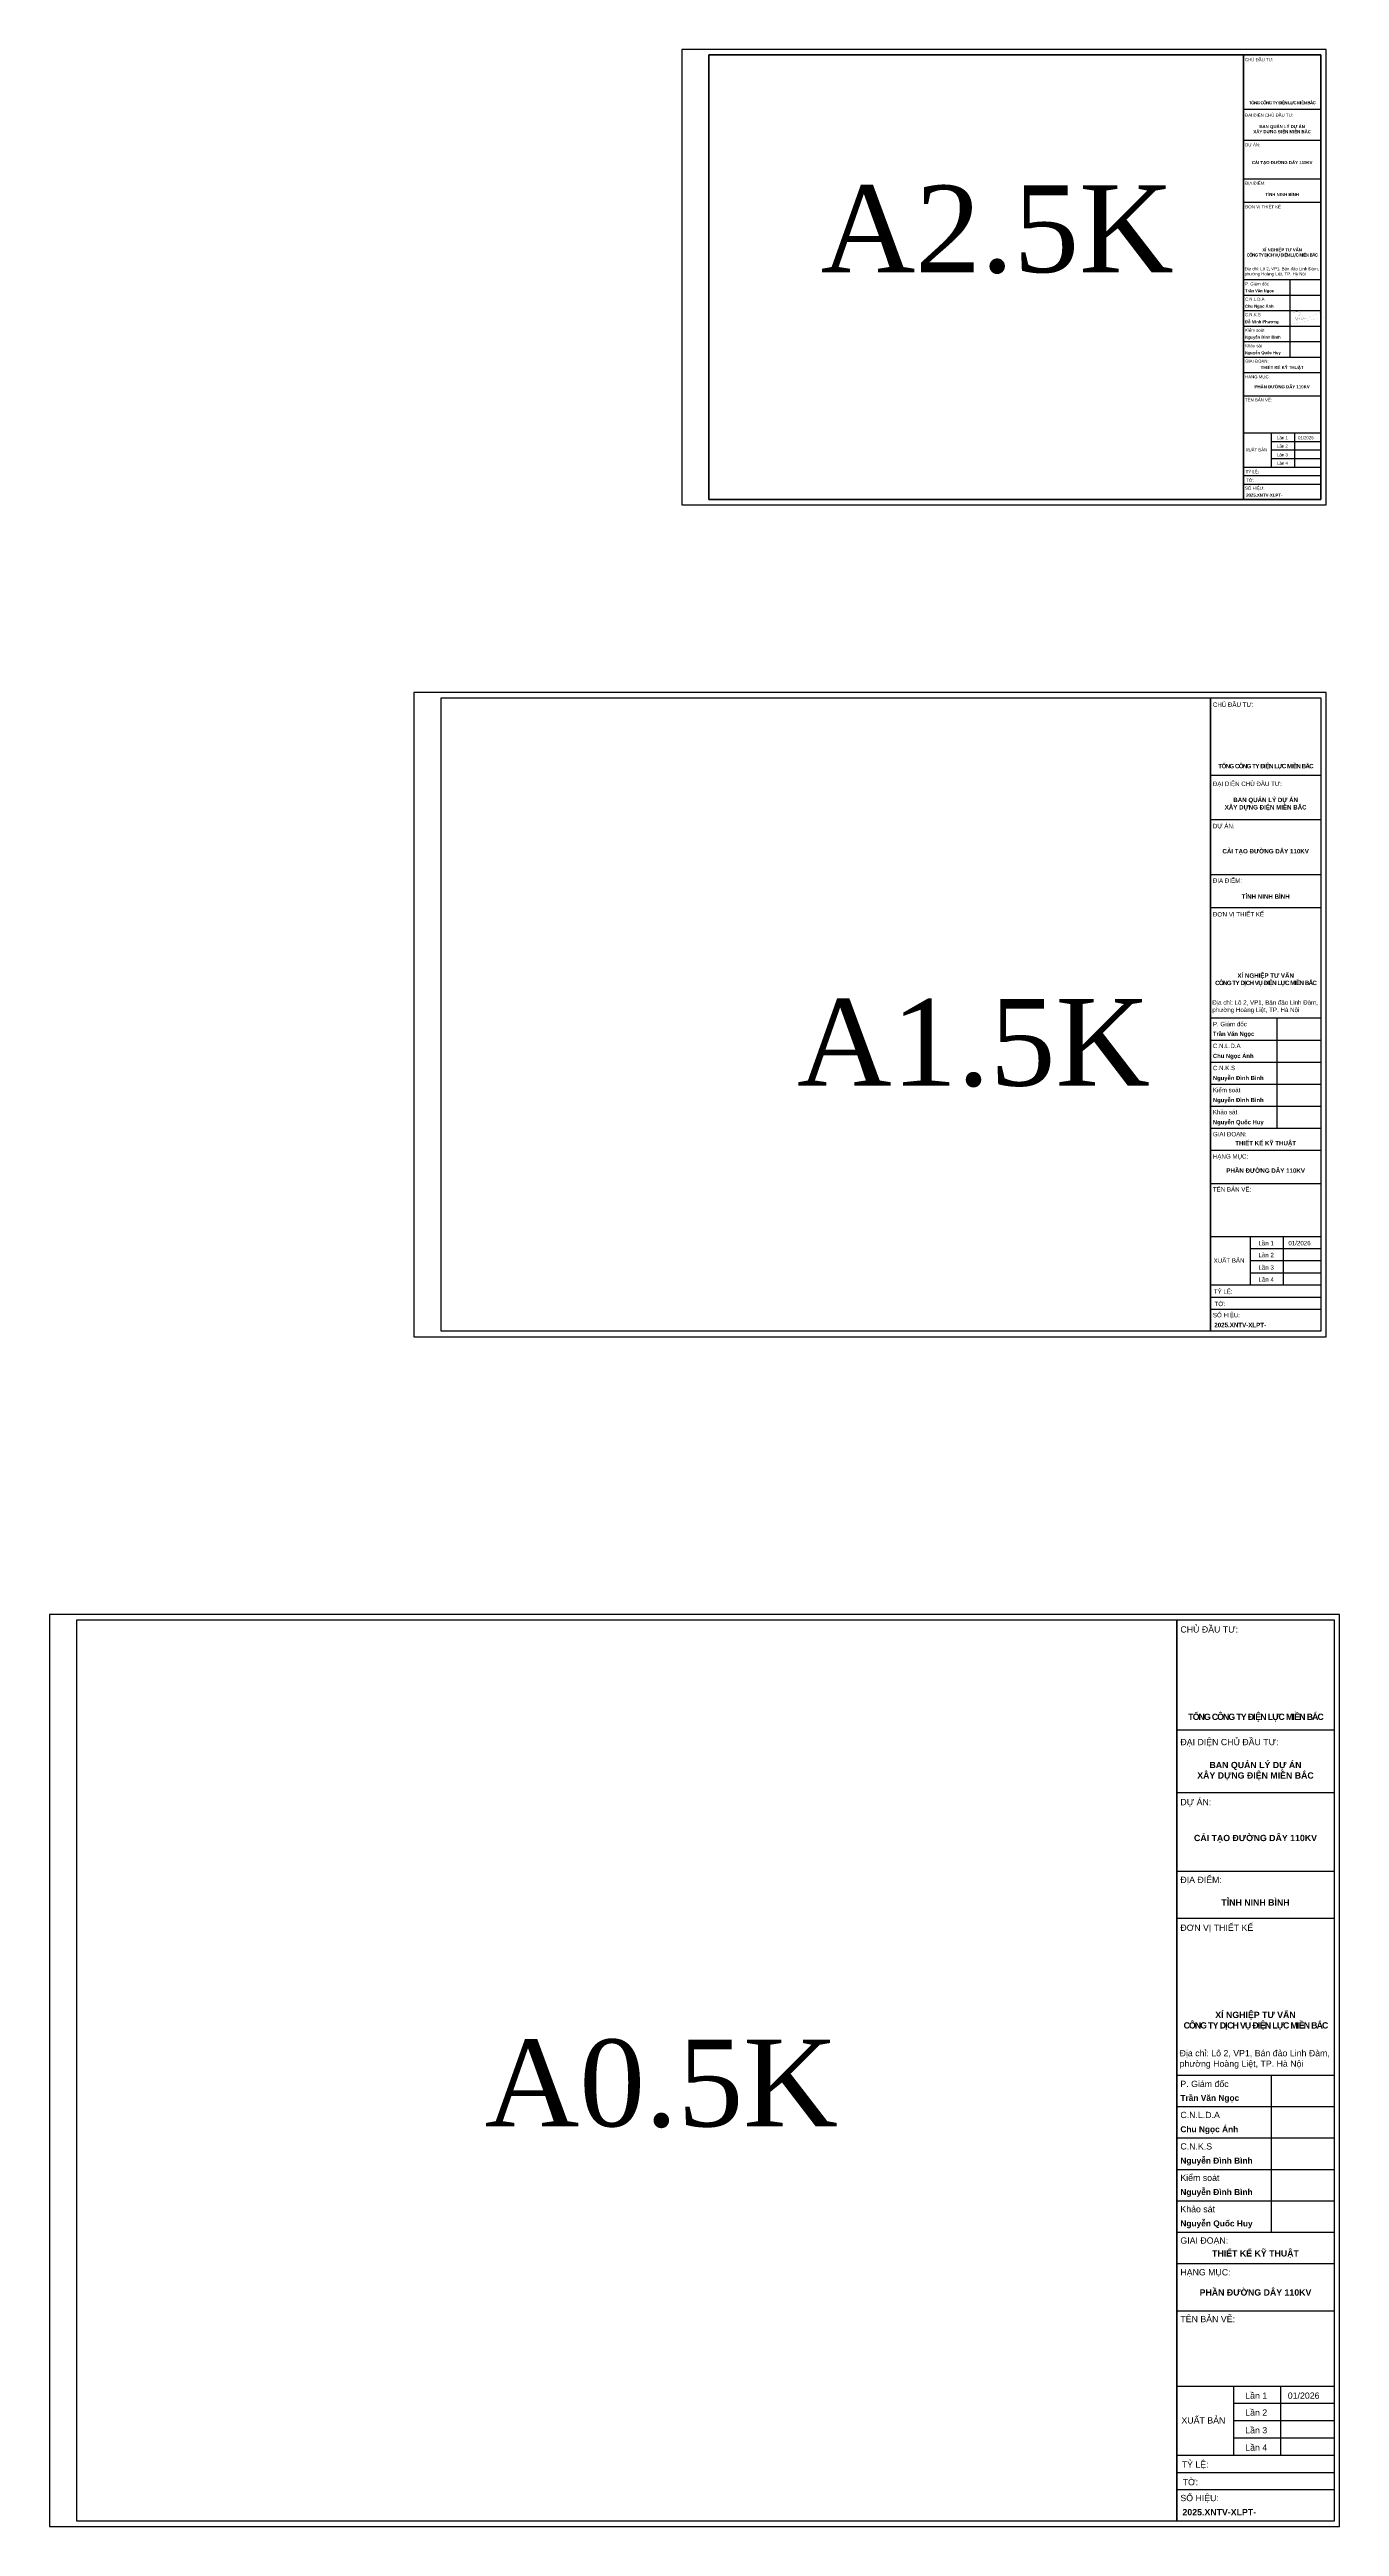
# Model space of a CAD drawing. Header units: feet. Extents: x 74374 to 92081, y 43964 to 65389.
# Drawn here: x 77357 to 83302, y 43964 to 55385 of the extents above; entities that cross this region are included whole.
import ezdxf
from ezdxf.enums import TextEntityAlignment as Align

# ---------------------------------------------------------------- set-up
doc = ezdxf.new("R2010")
doc.units = ezdxf.units.FT
doc.header["$MEASUREMENT"] = 0
for name, color, linetype in [('12-khung ten', 12, 'Continuous'), ('7-Text khung ten', 7, 'Continuous'), ('HoKhoan', 20, 'Continuous'), ('Khung', 7, 'Continuous'), ('KHUNG-TEN', 7, 'Continuous'), ('PDM', 5, 'Continuous')]:
    doc.layers.add(name, color=color, linetype=linetype)
doc.styles.add('Arial-Bold', font='arialbd.ttf')
doc.styles.add('PEC_TIMENEW', font='times.ttf')
doc.styles.add('Style-Arial', font='arial.ttf')

# ---------------------------------------------------------------- blocks, each defined once
blk = doc.blocks.new('A$C2718f49c')
at = {"layer": 'PDM', "color": 0, "const_width": 3.24}
for points in [[(-380, -218), (-251, -192), (-123, -166), (5, -140), (133, -114), (261, -87), (390, -61), (550, -27), (646, -6), (773, 21), (901, 49), (1029, 77), (1157, 105), (1284, 134), (1412, 162), (1540, 191), (1667, 220), (1795, 248)], [(-94, 518), (-93, 518), (-83, 525), (-69, 531), (-54, 536), (-43, 539), (-25, 544), (-11, 547), (2, 550), (14, 552), (26, 554), (38, 556), (49, 557), (67, 558), (73, 558), (84, 559), (97, 559), (109, 559), (121, 558), (134, 558), (147, 557), (159, 556), (172, 555), (185, 554), (199, 552), (212, 551), (228, 549), (238, 548), (251, 546), (264, 543), (277, 540), (289, 536), (300, 531), (312, 522), (319, 515), (327, 504), (333, 493), (337, 479), (338, 468), (337, 455), (334, 442), (331, 433), (324, 419), (317, 408), (310, 397), (302, 388), (293, 378), (286, 372), (274, 361), (264, 353), (254, 346), (243, 339), (233, 332), (222, 325), (211, 318), (200, 312), (188, 305), (178, 299), (167, 292), (156, 285), (145, 279), (134, 273), (123, 267), (112, 261), (101, 255), (89, 250), (78, 245), (66, 240), (54, 236)], [(21, 514), (0, 0)], [(105, 478), (86, 33)], [(91, 157), (94, 165), (96, 173), (98, 178), (100, 182), (102, 188), (104, 193), (107, 198), (109, 203), (110, 205), (112, 207), (113, 208), (114, 210), (115, 211), (116, 211), (117, 211), (118, 211), (118, 211), (119, 210), (120, 208), (120, 206), (121, 204), (121, 202), (121, 200), (122, 197), (122, 191), (122, 184), (123, 172), (123, 156), (124, 141), (124, 127), (125, 113), (125, 107), (125, 100), (125, 94), (125, 88), (126, 83), (126, 77), (126, 72), (126, 68), (127, 63), (127, 59), (127, 56), (128, 53), (128, 50), (128, 48), (129, 47), (129, 46), (129, 45), (130, 46), (130, 47), (131, 48), (131, 50), (132, 53), (132, 56), (133, 60), (134, 64), (134, 69), (135, 74), (135, 79), (136, 84), (137, 90), (138, 102), (139, 114)], [(154, 177), (156, 182), (158, 187), (159, 190), (160, 192), (161, 194), (162, 196), (163, 197), (164, 198), (164, 198), (165, 199), (165, 199), (166, 198), (166, 198), (167, 197), (167, 195), (167, 194), (167, 192), (167, 190), (168, 188), (168, 185), (168, 182), (168, 180), (168, 174), (167, 168), (167, 155), (167, 148), (167, 142), (167, 140), (167, 137), (167, 134), (167, 132), (167, 127), (167, 123), (168, 115), (168, 111), (167, 106), (167, 104), (167, 101), (167, 98), (166, 96), (166, 90), (165, 84), (165, 82), (165, 79), (165, 77), (165, 75), (166, 73), (166, 73), (167, 72), (167, 72), (168, 71), (169, 71), (170, 71), (170, 71), (171, 72), (173, 73), (176, 74), (178, 75), (180, 77), (182, 79), (183, 81), (185, 82), (186, 84), (187, 86), (191, 94), (192, 98), (196, 107), (199, 115), (202, 123), (204, 132), (207, 141), (209, 150), (210, 159), (212, 167), (214, 176), (216, 194)], [(216, 194), (216, 189), (216, 185), (215, 180), (215, 175), (215, 170), (214, 166), (214, 161), (214, 156), (214, 152), (214, 147), (214, 143), (214, 138), (214, 134), (214, 129), (215, 125), (215, 121), (215, 117), (216, 112), (216, 108), (217, 103), (217, 98), (218, 92), (218, 87), (220, 83), (222, 80), (227, 80), (231, 82), (235, 87), (237, 90), (239, 95), (241, 99), (242, 103), (244, 107), (246, 111), (248, 116), (249, 120), (251, 124), (252, 129), (254, 133), (255, 137), (257, 142), (258, 146), (260, 151), (261, 155), (263, 160), (264, 164), (265, 168)], [(270, 202), (270, 186), (270, 178), (270, 170), (270, 162), (270, 153), (270, 148), (271, 141), (271, 135), (271, 131), (271, 127), (272, 124), (272, 120), (272, 116), (272, 111), (272, 107), (272, 99), (272, 96), (272, 94), (272, 91), (272, 89), (272, 88), (272, 87), (272, 86), (273, 85), (273, 85), (273, 84), (274, 84), (274, 83), (275, 83), (275, 83), (276, 84), (277, 84), (277, 84), (278, 85), (280, 86), (282, 88), (284, 91), (285, 92), (286, 93), (287, 95), (288, 97), (289, 98), (290, 102), (292, 106), (295, 112), (298, 119), (301, 126), (304, 133), (307, 140), (310, 148), (312, 156), (314, 163), (316, 171), (317, 178), (319, 186), (321, 201)], [(321, 201), (321, 184), (321, 168), (321, 154), (320, 137), (320, 129), (320, 121), (321, 112), (321, 104), (322, 98), (323, 94), (323, 90), (324, 88), (324, 87), (325, 86), (326, 85), (326, 85), (327, 85), (328, 85), (328, 85), (329, 86), (330, 87), (332, 89), (334, 92), (336, 96), (338, 100), (340, 105), (342, 110), (344, 116), (346, 122), (351, 133), (355, 147), (357, 151), (359, 156), (360, 161), (362, 166), (365, 175), (368, 183), (371, 190), (373, 198), (376, 204), (378, 211), (382, 223)], [(378, 210), (377, 203), (376, 196), (375, 188), (374, 181), (373, 175), (372, 168), (371, 161), (370, 153), (369, 147), (369, 141), (368, 134), (368, 126), (368, 122), (370, 111), (372, 104), (374, 98), (376, 96), (379, 95), (382, 97), (385, 101), (388, 106), (391, 113), (394, 121), (398, 129), (401, 139), (404, 149), (407, 158), (410, 168), (413, 178), (416, 189), (417, 195), (420, 202), (422, 208), (423, 215), (425, 221)], [(425, 221), (424, 199), (422, 178), (421, 158), (420, 141), (420, 133), (420, 126), (420, 120), (420, 115), (421, 111), (422, 108), (423, 106), (424, 106), (426, 107), (428, 109), (430, 112), (432, 117), (434, 122), (437, 128), (440, 135), (443, 143), (449, 160), (456, 180), (470, 222)], [(470, 222), (467, 197), (465, 185), (464, 173), (462, 162), (461, 152), (460, 142), (460, 134), (460, 127), (460, 120), (460, 118), (461, 116), (461, 114), (462, 112), (463, 111), (464, 111), (465, 111), (466, 111), (467, 112), (469, 113), (470, 114), (472, 117), (476, 123), (480, 129), (488, 143), (494, 156), (499, 169), (504, 182), (508, 195), (515, 221)], [(515, 221), (514, 207), (512, 194), (511, 181), (511, 169), (510, 164), (510, 159), (510, 155), (510, 152), (511, 149), (511, 147), (511, 145), (512, 144), (513, 144), (514, 145), (515, 147), (517, 150), (518, 153), (520, 156), (521, 161), (523, 165), (527, 176), (531, 188), (536, 201), (540, 214)], [(545, 288), (540, 201), (558, 161), (602, 136), (625, 136), (666, 147), (705, 161), (744, 175), (783, 189), (822, 204), (860, 219), (898, 234), (936, 249), (974, 265), (1011, 280), (1048, 296), (1086, 312), (1122, 328), (1159, 344), (1196, 360), (1232, 376), (1269, 393), (1305, 409), (1341, 426), (1377, 442), (1414, 459), (1450, 475), (1486, 492), (1522, 509)]]:
    blk.add_lwpolyline(points, dxfattribs=at)

msp = doc.modelspace()

# ---------------------------------------------------------------- linework, layer by layer
for p, q in [((82859.11448, 55109.83342), (83216.25733, 55109.83342)), ((82859.11448, 54966.97628), (83216.25733, 54966.97628)), ((82859.11448, 54788.40485), (83216.25733, 54788.40485)), ((82859.11448, 54681.26199), (83216.25733, 54681.26199)), ((83073.40019, 54324.11914), (83073.40019, 53966.97628)), ((82859.11448, 53895.54771), (83216.25733, 53895.54771)), ((82859.11448, 53788.40485), (83216.25733, 53788.40485)), ((82859.11448, 53616.97628), (83216.25733, 53616.97628)), ((82987.68591, 53577.69056), (83216.25733, 53577.69056)), ((82859.11448, 53459.83342), (83216.25733, 53459.83342)), ((82987.68591, 53538.40485), (83216.25733, 53538.40485)), ((82987.68591, 53499.11914), (83216.25733, 53499.11914)), ((82859.11448, 53420.54771), (83216.25733, 53420.54771)), ((82859.11448, 53381.26199), (83216.25733, 53381.26199)), ((82707.54653, 52038.81909), (83216.25733, 52038.81909)), ((82707.54653, 51835.33477), (83216.25733, 51835.33477)), ((82707.54653, 51580.97937), (83216.25733, 51580.97937)), ((82707.54653, 51428.36613), (83216.25733, 51428.36613)), ((83012.77301, 50919.65533), (83012.77301, 50410.94453)), ((82707.54653, 50309.20237), (83216.25733, 50309.20237)), ((82707.54653, 50156.58913), (83216.25733, 50156.58913)), ((82707.54653, 49912.40794), (83216.25733, 49912.40794)), ((82890.68242, 49856.44975), (83216.25733, 49856.44975)), ((82890.68242, 49800.49156), (83216.25733, 49800.49156)), ((82707.54653, 49688.57519), (83216.25733, 49688.57519)), ((82890.68242, 49744.53338), (83216.25733, 49744.53338)), ((82707.54653, 49632.617), (83216.25733, 49632.617)), ((82707.54653, 49576.65881), (83216.25733, 49576.65881)), ((82553.06686, 47637.29315), (83276.93445, 47637.29315)), ((82553.06686, 47347.74612), (83276.93445, 47347.74612)), ((82553.06686, 46985.81232), (83276.93445, 46985.81232)), ((82553.06686, 46768.65204), (83276.93445, 46768.65204)), ((82987.38742, 46044.78444), (82987.38742, 45320.91685)), ((82553.06686, 45176.14333), (83276.93445, 45176.14333)), ((82553.06686, 44958.98305), (83276.93445, 44958.98305)), ((82553.06686, 44611.5266), (83276.93445, 44611.5266)), ((82813.65919, 44531.90117), (83276.93445, 44531.90117)), ((82813.65919, 44452.27573), (83276.93445, 44452.27573)), ((82813.65919, 44372.6503), (83276.93445, 44372.6503)), ((82553.06686, 44293.02486), (83276.93445, 44293.02486)), ((82553.06686, 44213.39943), (83276.93445, 44213.39943)), ((82553.06686, 44133.77399), (83276.93445, 44133.77399))]:
    msp.add_line(p, q)
for points in [[(82987.68591, 53616.97628), (82987.68591, 53459.83342)], [(83094.82876, 53616.97628), (83094.82876, 53459.83342)], [(82890.68242, 49912.40794), (82890.68242, 49688.57519)], [(83043.29566, 49912.40794), (83043.29566, 49688.57519)], [(82813.65919, 44611.5266), (82813.65919, 44293.02486)], [(83030.81947, 44611.5266), (83030.81947, 44293.02486)]]:
    msp.add_lwpolyline(points)
at = {"layer": '12-khung ten', "color": 7}
for points in [[(83216.25733, 55359.83342), (80396.25733, 55359.83342), (80396.25733, 53309.83342), (83216.25733, 53309.83342)], [(82859.11448, 55359.83342), (83216.25733, 55359.83342), (83216.25733, 53309.83342), (82859.11448, 53309.83342)], [(79161.25733, 52394.91665), (83216.25733, 52394.91665), (83216.25733, 49474.91665), (79161.25733, 49474.91665)], [(79161.25733, 52394.91665), (82707.54653, 52394.91665), (82707.54653, 49474.91665), (79161.25733, 49474.91665)], [(82707.54653, 52394.91665), (83216.25733, 52394.91665), (83216.25733, 49474.91665), (82707.54653, 49474.91665)], [(82553.06686, 48144.00047), (83276.93445, 48144.00047), (83276.93445, 43989.00047), (82553.06686, 43989.00047)]]:
    msp.add_lwpolyline(points, close=True, dxfattribs=at)
at = {"layer": 'DEFPOINTS', "color": 4}
for points in [[(80271.25733, 55384.83342), (80271.25733, 53284.83342), (83241.25733, 53284.83342), (83241.25733, 55384.83342)], [(79036.25733, 49449.91665), (83241.25733, 49449.91665), (83241.25733, 52419.91665), (79036.25733, 52419.91665)], [(77356.93445, 43964.00047), (83301.93445, 43964.00047), (83301.93445, 48169.00047), (77356.93445, 48169.00047)]]:
    msp.add_lwpolyline(points, close=True, dxfattribs=at)
at = {"layer": 'DEFPOINTS'}
for points in [[(80396.25733, 55359.83342), (82859.11448, 55359.83342), (82859.11448, 53309.83342), (80396.25733, 53309.83342)], [(79161.25733, 52394.91665), (82707.54653, 52394.91665), (82707.54653, 49474.91665), (79161.25733, 49474.91665)], [(77481.93445, 48144.00047), (82553.06686, 48144.00047), (82553.06686, 43989.00047), (77481.93445, 43989.00047)]]:
    msp.add_lwpolyline(points, close=True, dxfattribs=at)
at = {"layer": 'KHUNG-TEN', "color": 7}
for p, q in [((82859.11448, 54324.11914), (83216.25733, 54324.11914)), ((82859.11448, 54252.69056), (83216.25733, 54252.69056)), ((82859.11448, 54181.26199), (83216.25733, 54181.26199)), ((82859.11448, 54109.83342), (83216.25733, 54109.83342)), ((82859.11448, 54038.40485), (83216.25733, 54038.40485)), ((82859.11448, 53966.97628), (83216.25733, 53966.97628)), ((82707.54653, 50919.65533), (83216.25733, 50919.65533)), ((82707.54653, 50817.91317), (83216.25733, 50817.91317)), ((82707.54653, 50716.17101), (83216.25733, 50716.17101)), ((82707.54653, 50614.42885), (83216.25733, 50614.42885)), ((82707.54653, 50512.68669), (83216.25733, 50512.68669)), ((82707.54653, 50410.94453), (83216.25733, 50410.94453)), ((82553.06686, 46044.78444), (83276.93445, 46044.78444)), ((82553.06686, 45900.01092), (83276.93445, 45900.01092)), ((82553.06686, 45755.2374), (83276.93445, 45755.2374)), ((82553.06686, 45610.46389), (83276.93445, 45610.46389)), ((82553.06686, 45465.69037), (83276.93445, 45465.69037)), ((82553.06686, 45320.91685), (83276.93445, 45320.91685))]:
    msp.add_line(p, q, dxfattribs=at)

# ---------------------------------------------------------------- block references
at = {"layer": 'HoKhoan', "xscale": 0.07629997408177906, "yscale": 0.07629997408177906, "zscale": 0.07629997408177906}
msp.add_blockref('A$C2718f49c', (83097.30872, 54132.86809), dxfattribs=at)

# ---------------------------------------------------------------- texts
at = {"layer": '7-Text khung ten'}
for s, height, style, p in [('CHỦ ĐẦU TƯ:', 14.2857143, 'Style-Arial', (82866.89701, 55331.05788)), ('ĐẠI DIỆN CHỦ ĐẦU TƯ:', 14.2857143, 'Style-Arial', (82866.89701, 55074.82067)), ('DỰ ÁN:', 14.285714, 'Style-Arial', (82866.89701, 54938.20074)), ('ĐỊA ĐIỂM:', 14.285714, 'Style-Arial', (82866.89701, 54761.44373)), ('ĐƠN VỊ THIẾT KẾ', 14.2857143, 'Style-Arial', (82866.89701, 54652.48645)), ('Trần Văn Ngọc', 13.5714286, 'Arial-Bold', (82866.89701, 54265.77037)), ('P. Giám đốc', 14.2857143, 'Style-Arial', (82866.89701, 54297.15802)), ('Đỗ Minh Phương', 13.5714286, 'Arial-Bold', (82866.89701, 54122.91323)), ('Chu Ngọc Ánh', 13.5714286, 'Arial-Bold', (82866.89701, 54194.3418)), ('C.N.L.D.A', 14.285714, 'Style-Arial', (82866.89701, 54226.48466)), ('C.N.K.S', 14.285714, 'Style-Arial', (82866.89701, 54155.05609)), ('Nguyễn Đình Bình', 13.5714286, 'Arial-Bold', (82866.89701, 54051.48466)), ('Kiểm soát', 14.285714, 'Style-Arial', (82866.89701, 54083.62752)), ('Khảo sát', 14.285714, 'Style-Arial', (82866.89701, 54012.19894)), ('GIAI ĐOẠN:', 14.285714, 'Style-Arial', (82866.89701, 53940.77037)), ('Nguyễn Quốc Huy', 13.5714286, 'Arial-Bold', (82866.89701, 53980.05609)), ('HẠNG MỤC:', 14.285714, 'Style-Arial', (82866.89701, 53868.58659)), ('TÊN BẢN VẼ:', 14.2857143, 'Style-Arial', (82866.89701, 53762.19894)), ('Lần 1', 14.285714, 'Style-Arial', (83014.33614, 53587.94585)), ('Lần 2', 14.285714, 'Style-Arial', (83014.33614, 53549.39767)), ('01/2026', 14.285714, 'Style-Arial', (83111.12377, 53587.94585)), ('XUẤT BẢN', 14.285714, 'Style-Arial', (82869.34961, 53531.67428)), ('TỶ LỆ:', 14.285714, 'Style-Arial', (82869.84588, 53431.2797)), ('Lần 3', 14.285714, 'Style-Arial', (83014.33614, 53509.25095)), ('Lần 4', 14.285714, 'Style-Arial', (83014.33614, 53469.96524)), ('SỐ HIỆU:', 14.285714, 'Style-Arial', (82866.89701, 53355.05609)), ('2025.XNTV-XLPT-', 14.2857143, 'Arial-Bold', (82871.6212, 53322.91323)), ('TỜ:', 14.285714, 'Style-Arial', (82872.14838, 53391.20858)), ('CHỦ ĐẦU TƯ:', 20.3484321, 'Style-Arial', (82718.63189, 52353.92905)), ('ĐẠI DIỆN CHỦ ĐẦU TƯ:', 20.3484321, 'Style-Arial', (82718.63189, 51988.94728)), ('DỰ ÁN:', 20.348432, 'Style-Arial', (82718.63189, 51794.34717)), ('ĐỊA ĐIỂM:', 20.348432, 'Style-Arial', (82718.63189, 51542.57621)), ('ĐƠN VỊ THIẾT KẾ', 20.3484321, 'Style-Arial', (82718.63189, 51387.37853)), ('Trần Văn Ngọc', 19.3310105, 'Arial-Bold', (82718.63189, 50836.54392)), ('P. Giám đốc', 20.3484321, 'Style-Arial', (82718.63189, 50881.25217)), ('Chu Ngọc Ánh', 19.3310105, 'Arial-Bold', (82718.63189, 50734.80176)), ('C.N.L.D.A', 20.348432, 'Style-Arial', (82718.63189, 50780.58573)), ('C.N.K.S', 20.348432, 'Style-Arial', (82718.63189, 50678.84357)), ('Nguyễn Đình Bình', 19.3310105, 'Arial-Bold', (82718.63189, 50633.0596)), ('Kiểm soát', 20.348432, 'Style-Arial', (82718.63189, 50577.10141)), ('Nguyễn Đình Bình', 19.3310105, 'Arial-Bold', (82718.63189, 50531.31744)), ('Khảo sát', 20.348432, 'Style-Arial', (82718.63189, 50475.35925)), ('GIAI ĐOẠN:', 20.348432, 'Style-Arial', (82718.63189, 50373.61709)), ('Nguyễn Quốc Huy', 19.3310105, 'Arial-Bold', (82718.63189, 50429.57528)), ('HẠNG MỤC:', 20.348432, 'Style-Arial', (82718.63189, 50270.79921)), ('TÊN BẢN VẼ:', 20.3484321, 'Style-Arial', (82718.63189, 50119.26169)), ('XUẤT BẢN', 20.348432, 'Style-Arial', (82722.12536, 49790.90461)), ('Lần 1', 20.348432, 'Style-Arial', (82928.64275, 49871.05728)), ('Lần 2', 20.348432, 'Style-Arial', (82928.64275, 49816.14963)), ('01/2026', 20.348432, 'Style-Arial', (83066.50611, 49871.05728)), ('Lần 3', 20.348432, 'Style-Arial', (82928.64275, 49758.96503)), ('Lần 4', 20.348432, 'Style-Arial', (82928.64275, 49703.00685)), ('TỶ LỆ:', 20.348432, 'Style-Arial', (82722.83224, 49647.90355)), ('TỜ:', 20.348432, 'Style-Arial', (82726.11189, 49590.82663)), ('SỐ HIỆU:', 20.348432, 'Style-Arial', (82718.63189, 49539.33138)), ('2025.XNTV-XLPT-', 20.3484321, 'Arial-Bold', (82725.36098, 49493.5474)), ('CHỦ ĐẦU TƯ:', 28.9547038, 'Style-Arial', (82568.84072, 48085.67736)), ('ĐẠI DIỆN CHỦ ĐẦU TƯ:', 28.9547038, 'Style-Arial', (82568.84072, 47566.32829)), ('DỰ ÁN:', 28.954704, 'Style-Arial', (82568.84072, 47289.42301)), ('ĐỊA ĐIỂM:', 28.954704, 'Style-Arial', (82568.84072, 46931.16673)), ('ĐƠN VỊ THIẾT KẾ', 28.9547038, 'Style-Arial', (82568.84072, 46710.32893)), ('Trần Văn Ngọc', 27.5069686, 'Arial-Bold', (82568.84072, 45926.52146)), ('P. Giám đốc', 28.9547038, 'Style-Arial', (82568.84072, 45990.13886)), ('Chu Ngọc Ánh', 27.5069686, 'Arial-Bold', (82568.84072, 45781.74794)), ('C.N.L.D.A', 28.954704, 'Style-Arial', (82568.84072, 45846.89603)), ('C.N.K.S', 28.954704, 'Style-Arial', (82568.84072, 45702.12251)), ('Nguyễn Đình Bình', 27.5069686, 'Arial-Bold', (82568.84072, 45636.97443)), ('Kiểm soát', 28.954704, 'Style-Arial', (82568.84072, 45557.34899)), ('Nguyễn Đình Bình', 27.5069686, 'Arial-Bold', (82568.84072, 45492.20091)), ('Nguyễn Quốc Huy', 27.5069686, 'Arial-Bold', (82568.84072, 45347.42739)), ('Khảo sát', 28.954704, 'Style-Arial', (82568.84072, 45412.57547)), ('GIAI ĐOẠN:', 28.954704, 'Style-Arial', (82568.84072, 45267.80195)), ('HẠNG MỤC:', 28.954704, 'Style-Arial', (82568.84072, 45121.49774)), ('TÊN BẢN VẼ:', 28.9547038, 'Style-Arial', (82568.84072, 44905.86815)), ('Lần 1', 28.954704, 'Style-Arial', (82867.67467, 44552.68688)), ('01/2026', 28.954704, 'Style-Arial', (83063.84666, 44552.68688)), ('XUẤT BẢN', 28.954704, 'Style-Arial', (82573.81173, 44438.63402)), ('Lần 2', 28.954704, 'Style-Arial', (82867.67467, 44474.5563)), ('Lần 3', 28.954704, 'Style-Arial', (82867.67467, 44393.18575)), ('Lần 4', 28.954704, 'Style-Arial', (82867.67467, 44313.56032)), ('TỶ LỆ:', 28.954704, 'Style-Arial', (82574.81759, 44235.15134)), ('SỐ HIỆU:', 28.954704, 'Style-Arial', (82568.84072, 44080.65909)), ('TỜ:', 28.954704, 'Style-Arial', (82579.48435, 44153.93401)), ('2025.XNTV-XLPT-', 28.9547038, 'Arial-Bold', (82578.41585, 44015.51101))]:
    msp.add_text(s, height=height, dxfattribs=dict(at, style=style)).set_placement(p)
for s, insert, char_height, width, attachment_point, style in [('{\\fArial|b1|i0|c163|p34;\\T0.85;TỔNG CÔNG TY ĐIỆN LỰC MIỀN BẮC}', (83037.68591, 55137.51747), 14.2857143, 357.1428571, 5, 'Arial-Bold'), ('BAN QUẢN LÝ DỰ ÁN \\PXÂY DỰNG ĐIỆN MIỀN BẮC', (83037.68591, 55016.00173), 14.2857143, 357.1428571, 5, 'Arial-Bold'), ('CẢI TẠO ĐƯỜNG DÂY 110KV ', (83037.68591, 54861.88673), 14.2857143, 357.1428571, 5, 'Arial-Bold'), ('{\\fArial|b1|i0|c163|p34;TỈNH }NINH BÌNH', (83037.68591, 54716.97071), 14.2857143, 357.1428571, 5, 'Arial-Bold'), ('Địa chỉ: Lô 2, VP1, Bán đảo Linh Đàm, phường Hoàng Liệt, TP. Hà Nội', (82865.08673, 54381.31033), 14.2857143, 357.1428571, 1, 'Style-Arial'), ('{\\fArial|b1|i0|c163|p34;XÍ NGHIỆP TƯ VẤN\\P\\T0.85;CÔNG TY DỊCH VỤ ĐIỆN LỰC MIỀN BẮC}', (83037.68591, 54447.50973), 14.2857143, 357.1428571, 5, 'Arial-Bold'), ('THIẾT KẾ KỸ THUẬT', (83037.68591, 53916.89807), 14.2857143, 357.1428571, 5, 'Arial-Bold'), ('{\\fArial|b1|i0|c163|p34;PHẦN }ĐƯỜNG DÂY 110KV', (83037.68591, 53829.74387), 14.2857143, 357.1428571, 5, 'Arial-Bold'), ('{\\fArial|b1|i0|c163|p34;\\T0.85;TỔNG CÔNG TY ĐIỆN LỰC MIỀN BẮC}', (82961.90193, 52078.25198), 20.3484321, 508.7108014, 5, 'Arial-Bold'), ('BAN QUẢN LÝ DỰ ÁN \\PXÂY DỰNG ĐIỆN MIỀN BẮC', (82961.90193, 51905.16615), 20.3484321, 508.7108014, 5, 'Arial-Bold'), ('CẢI TẠO ĐƯỜNG DÂY 110KV ', (82961.90193, 51685.64624), 20.3484321, 508.7108014, 5, 'Arial-Bold'), ('{\\fArial|b1|i0|c163|p34;TỈNH }NINH BÌNH', (82961.90193, 51479.22928), 20.3484321, 508.7108014, 5, 'Arial-Bold'), ('{\\fArial|b1|i0|c163|p34;XÍ NGHIỆP TƯ VẤN\\P\\T0.85;CÔNG TY DỊCH VỤ ĐIỆN LỰC MIỀN BẮC}', (82961.90193, 51095.41168), 20.3484321, 508.7108014, 5, 'Arial-Bold'), ('Địa chỉ: Lô 2, VP1, Bán đảo Linh Đàm, phường Hoàng Liệt, TP. Hà Nội', (82716.05335, 51001.11791), 20.3484321, 508.7108014, 1, 'Style-Arial'), ('THIẾT KẾ KỸ THUẬT', (82961.90193, 50339.61361), 20.3484321, 508.7108014, 5, 'Arial-Bold'), ('{\\fArial|b1|i0|c163|p34;PHẦN }ĐƯỜNG DÂY 110KV', (82961.90193, 50215.47202), 20.3484321, 508.7108014, 5, 'Arial-Bold'), ('{\\fArial|b1|i0|c163|p34;\\T0.85;TỔNG CÔNG TY ĐIỆN LỰC MIỀN BẮC}', (82915.00066, 47693.404), 28.9547038, 723.8675958, 5, 'Arial-Bold'), ('BAN QUẢN LÝ DỰ ÁN \\PXÂY DỰNG ĐIỆN MIỀN BẮC', (82915.00066, 47447.11234), 28.9547038, 723.8675958, 5, 'Arial-Bold'), ('CẢI TẠO ĐƯỜNG DÂY 110KV ', (82915.00066, 47134.74754), 28.9547038, 723.8675958, 5, 'Arial-Bold'), ('{\\fArial|b1|i0|c163|p34;TỈNH }NINH BÌNH', (82915.00066, 46841.02752), 28.9547038, 723.8675958, 5, 'Arial-Bold'), ('{\\fArial|b1|i0|c163|p34;XÍ NGHIỆP TƯ VẤN\\P\\T0.85;CÔNG TY DỊCH VỤ ĐIỆN LỰC MIỀN BẮC}', (82915.00066, 46294.8761), 28.9547038, 723.8675958, 5, 'Arial-Bold'), ('Địa chỉ: Lô 2, VP1, Bán đảo Linh Đàm, phường Hoàng Liệt, TP. Hà Nội', (82565.1716, 46160.70124), 28.9547038, 723.8675958, 1, 'Style-Arial'), ('THIẾT KẾ KỸ THUẬT', (82915.00066, 45219.41686), 28.9547038, 723.8675958, 5, 'Arial-Bold'), ('{\\fArial|b1|i0|c163|p34;PHẦN }ĐƯỜNG DÂY 110KV', (82915.00066, 45042.77019), 28.9547038, 723.8675958, 5, 'Arial-Bold')]:
    msp.add_mtext(s, dxfattribs=dict(at, insert=insert, char_height=char_height, width=width, attachment_point=attachment_point, style=style))
at = {"layer": 'Khung', "style": 'PEC_TIMENEW'}
msp.add_text('A2.5K', height=400, dxfattribs=at).set_placement((81724.4984, 54558.26246), align=Align.MIDDLE_CENTER)
at = {"layer": 'Khung', "color": 3, "style": 'PEC_TIMENEW'}
msp.add_text('A1.5K', height=400, dxfattribs=at).set_placement((81615.34088, 50807.42485), align=Align.MIDDLE_CENTER)
at = {"layer": 'Khung', "color": 2, "style": 'PEC_TIMENEW'}
msp.add_text('A0.5K', height=400, dxfattribs=at).set_placement((80176.61991, 46008.88912), align=Align.MIDDLE_CENTER)

doc.saveas('drawing.dxf')
